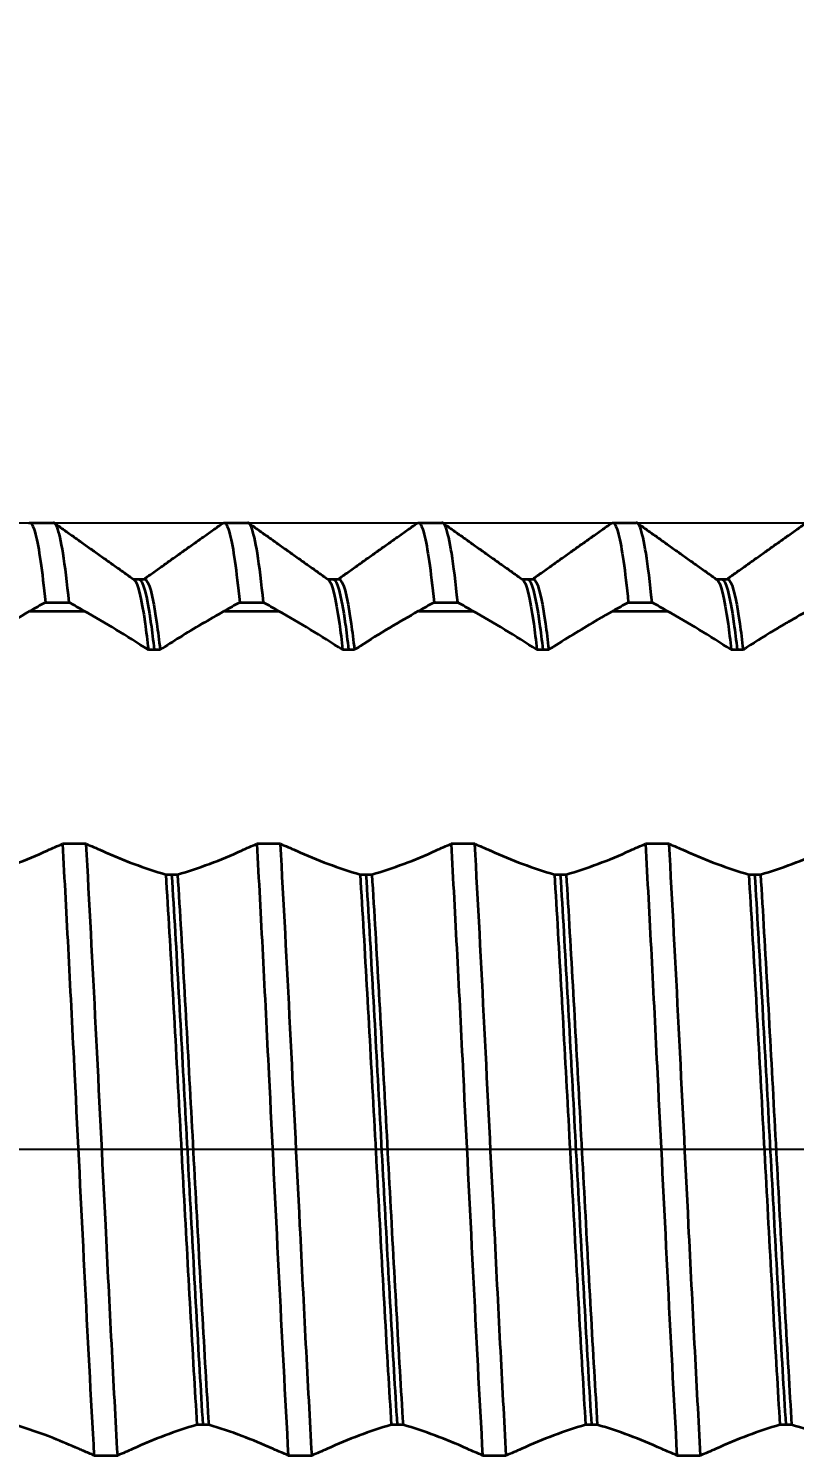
# Model space of a CAD drawing. Header units: millimetres. Extents: x -4 to 163, y 2 to 64.
# Drawn here: x 36.39 to 48.6, y 17.97 to 40.73 of the extents above; entities that cross this region are included whole.
import ezdxf

# ---------------------------------------------------------------- set-up
doc = ezdxf.new("R2010")
doc.units = ezdxf.units.MM
doc.linetypes.add('ACAD_ISO04W100', pattern=[30, 24, -3, 0, -3])
doc.layers.add('标注', color=3, linetype='Continuous')
doc.layers.add('轮廓', color=4, linetype='Continuous', lineweight=35)
doc.styles.add('工程字', font='gbenor.shx', dxfattribs={"bigfont": 'gbcbig.shx'})
doc.dimstyles.new('ZQH', dxfattribs={"dimtxt": 3, "dimasz": 2.5, "dimexe": 1.25, "dimexo": 0, "dimgap": 0.5, "dimtad": 1, "dimdec": 3, "dimdsep": 46, "dimtxsty": '工程字', "dimblk": 'CLOSEDBLANK', "dimcen": -0.8, "dimclrd": 3, "dimclre": 3, "dimclrt": 3, "dimadec": 1, "dimazin": 2, "dimtfac": 1, "dimtdec": 3, "dimtofl": 0, "dimtmove": 0, "dimatfit": 3, "dimldrblk": 'CLOSEDBLANK', "dimfxl": 1, "dimtolj": 1, "dimtzin": 0, "dimarcsym": 0})

# ---------------------------------------------------------------- blocks, each defined once
blk = doc.blocks.new('*D56')
at = {"layer": 'Defpoints', "color": 0, "transparency": 16777216}
for p in [(142.154, 57.166), (142.154, 32.699), (22.154, 27.348)]:
    blk.add_point(p, dxfattribs=at)
at = {"layer": '标注', "color": 3, "lineweight": -2, "transparency": 16777216}
for p, q in [((22.154, 27.348), (22.154, 58.416)), ((142.154, 32.699), (142.154, 58.416)), ((24.654, 57.166), (139.654, 57.166))]:
    blk.add_line(p, q, dxfattribs=at)
at = {"layer": '标注', "color": 3, "transparency": 16777216}
for points in [[(24.654, 57.583), (24.654, 56.749), (22.154, 57.166)], [(139.654, 57.583), (139.654, 56.749), (142.154, 57.166)]]:
    blk.add_solid(points, dxfattribs=at)
at = {"layer": '标注', "color": 3, "transparency": 16777216, "insert": (80.153, 60.249), "char_height": 5, "attachment_point": 5, "style": '工程字'}
blk.add_mtext('\\A1;总长', dxfattribs=at)
blk = doc.blocks.new('_ClosedBlank')
at = {"color": 0, "linetype": 'ByBlock', "lineweight": -2}
for p, q in [((-1, 0.1667), (0, 0)), ((-1, 0.1667), (-1, -0.1667)), ((0, 0), (-1, -0.1667))]:
    blk.add_line(p, q, dxfattribs=at)
blk = doc.blocks.new('*D61')
at = {"color": 3, "lineweight": -2, "transparency": 16777216}
for p, q in [((22.154, 27.348), (22.154, 42.376)), ((31.654, 32.848), (31.654, 42.376)), ((24.654, 41.126), (29.154, 41.126)), ((31.654, 41.126), (53.816, 41.126))]:
    blk.add_line(p, q, dxfattribs=at)
at = {"color": 3, "transparency": 16777216}
for points in [[(24.654, 41.543), (24.654, 40.709), (22.154, 41.126)], [(29.154, 41.543), (29.154, 40.709), (31.654, 41.126)]]:
    blk.add_solid(points, dxfattribs=at)
at = {"layer": 'Defpoints', "color": 0, "transparency": 16777216}
for p in [(31.654, 41.126), (31.654, 32.848), (22.154, 27.348)]:
    blk.add_point(p, dxfattribs=at)
at = {"color": 3, "transparency": 16777216, "insert": (46.34, 44.347), "char_height": 5, "attachment_point": 5, "style": '工程字'}
blk.add_mtext('\\A1;导向角长', dxfattribs=at)
blk = doc.blocks.new('*D69')
at = {"color": 3, "lineweight": -2, "transparency": 16777216}
for p, q in [((22.154, 27.348), (22.154, 50.061)), ((68.166, 30.348), (68.166, 50.061)), ((24.654, 48.811), (65.666, 48.811))]:
    blk.add_line(p, q, dxfattribs=at)
at = {"color": 3, "transparency": 16777216}
for points in [[(24.654, 49.228), (24.654, 48.395), (22.154, 48.811)], [(65.666, 49.228), (65.666, 48.395), (68.166, 48.811)]]:
    blk.add_solid(points, dxfattribs=at)
at = {"layer": 'Defpoints', "color": 0, "transparency": 16777216}
for p in [(68.166, 48.811), (68.166, 30.348), (22.154, 27.348)]:
    blk.add_point(p, dxfattribs=at)
at = {"color": 3, "transparency": 16777216, "insert": (45.16, 52.059), "char_height": 5, "attachment_point": 5, "style": '工程字'}
blk.add_mtext('\\A1;最大螺纹长度', dxfattribs=at)

msp = doc.modelspace()

# ---------------------------------------------------------------- linework, layer by layer
msp.add_line((31.6545, 32.8485), (65.1545, 32.8485))
at = {"color": 2, "linetype": 'ACAD_ISO04W100'}
msp.add_line((145.4719, 22.8485), (18.9166, 22.8485), dxfattribs=at)
at = {"layer": '轮廓', "color": 4, "lineweight": 35}
for p, q in [((36.4027, 32.8485), (36.7814, 32.8485)), ((39.5027, 32.8485), (39.8814, 32.8485)), ((42.6027, 32.8485), (42.9814, 32.8485)), ((45.7027, 32.8485), (46.0814, 32.8485)), ((38.0577, 31.9485), (38.1421, 31.9485)), ((38.1421, 31.9485), (38.236, 31.9485)), ((41.1577, 31.9485), (41.2421, 31.9485)), ((41.2421, 31.9485), (41.336, 31.9485)), ((44.2577, 31.9485), (44.3421, 31.9485)), ((44.3421, 31.9485), (44.436, 31.9485)), ((47.3577, 31.9485), (47.4421, 31.9485)), ((47.4421, 31.9485), (47.536, 31.9485)), ((36.4111, 31.4398), (37.2734, 31.4398)), ((36.6541, 31.5782), (37.0328, 31.5782)), ((39.5111, 31.4398), (40.3734, 31.4398)), ((39.7541, 31.5782), (40.1328, 31.5782)), ((42.6111, 31.4398), (43.4734, 31.4398)), ((42.8541, 31.5782), (43.2328, 31.5782)), ((45.7111, 31.4398), (46.5734, 31.4398)), ((45.9541, 31.5782), (46.3328, 31.5782)), ((37.305, 27.7262), (36.9263, 27.7262)), ((40.405, 27.7262), (40.0263, 27.7262)), ((43.505, 27.7262), (43.1263, 27.7262)), ((46.605, 27.7262), (46.2263, 27.7262)), ((37.4291, 17.9707), (37.8078, 17.9707)), ((40.5291, 17.9707), (40.9078, 17.9707)), ((43.6291, 17.9707), (44.0078, 17.9707)), ((46.7291, 17.9707), (47.1078, 17.9707))]:
    msp.add_line(p, q, dxfattribs=at)
for points, knots in [([(36.3854, 32.8423), (36.4232, 32.8692), (36.4609, 32.8079), (36.5507, 32.4555), (36.6022, 32.0907), (36.6541, 31.5782)], [4.7747244, 4.7747244, 4.7747244, 4.7747244, 7.0829212, 7.0829212, 10.2391818, 10.2391818, 10.2391818, 10.2391818]), ([(37.0328, 31.5782), (36.9687, 32.2123), (36.9051, 32.6191), (36.8211, 32.8242), (36.8012, 32.8485), (36.7814, 32.8485)], [0.010677, 0.010677, 0.010677, 0.010677, 3.9159838, 3.9159838, 5.1266854, 5.1266854, 5.1266854, 5.1266854]), ([(39.4854, 32.8423), (39.5232, 32.8692), (39.5609, 32.8079), (39.6507, 32.4555), (39.7022, 32.0907), (39.7541, 31.5782)], [4.7747244, 4.7747244, 4.7747244, 4.7747244, 7.0829212, 7.0829212, 10.2391818, 10.2391818, 10.2391818, 10.2391818]), ([(40.1328, 31.5782), (40.0687, 32.2123), (40.0051, 32.6191), (39.9211, 32.8242), (39.9012, 32.8485), (39.8814, 32.8485)], [0.010677, 0.010677, 0.010677, 0.010677, 3.9159838, 3.9159838, 5.1266854, 5.1266854, 5.1266854, 5.1266854]), ([(42.5854, 32.8423), (42.6232, 32.8692), (42.6609, 32.8079), (42.7507, 32.4555), (42.8022, 32.0907), (42.8541, 31.5782)], [4.7747244, 4.7747244, 4.7747244, 4.7747244, 7.0829212, 7.0829212, 10.2391818, 10.2391818, 10.2391818, 10.2391818]), ([(43.2328, 31.5782), (43.1687, 32.2123), (43.1051, 32.6191), (43.0211, 32.8242), (43.0012, 32.8485), (42.9814, 32.8485)], [0.010677, 0.010677, 0.010677, 0.010677, 3.9159838, 3.9159838, 5.1266854, 5.1266854, 5.1266854, 5.1266854]), ([(45.6854, 32.8423), (45.7232, 32.8692), (45.7609, 32.8079), (45.8507, 32.4555), (45.9022, 32.0907), (45.9541, 31.5782)], [4.7747244, 4.7747244, 4.7747244, 4.7747244, 7.0829212, 7.0829212, 10.2391818, 10.2391818, 10.2391818, 10.2391818]), ([(46.3328, 31.5782), (46.2687, 32.2123), (46.2051, 32.6191), (46.1211, 32.8242), (46.1012, 32.8485), (46.0814, 32.8485)], [0.010677, 0.010677, 0.010677, 0.010677, 3.9159838, 3.9159838, 5.1266854, 5.1266854, 5.1266854, 5.1266854]), ([(38.0672, 31.9413), (38.1263, 31.8986), (38.1854, 31.6601), (38.2445, 31.2378), (38.2619, 31.1137), (38.2792, 30.9741), (38.2966, 30.8197)], [32.23984092, 32.23984092, 32.23984092, 32.23984092, 32.59919585, 32.59919585, 32.59919585, 32.70473536, 32.70473536, 32.70473536, 32.70473536]), ([(38.1421, 31.9483), (38.2075, 31.9476), (38.273, 31.7053), (38.3384, 31.2378), (38.3558, 31.1137), (38.3731, 30.9741), (38.3905, 30.8197)], [32.20191787, 32.20191787, 32.20191787, 32.20191787, 32.59975357, 32.59975357, 32.59975357, 32.70529309, 32.70529309, 32.70529309, 32.70529309]), ([(38.236, 31.9483), (38.3014, 31.9476), (38.3669, 31.7053), (38.4323, 31.2378), (38.4496, 31.1137), (38.467, 30.9741), (38.4844, 30.8197)], [32.20247398, 32.20247398, 32.20247398, 32.20247398, 32.60031124, 32.60031124, 32.60031124, 32.70585079, 32.70585079, 32.70585079, 32.70585079]), ([(41.1672, 31.9413), (41.2263, 31.8986), (41.2854, 31.6601), (41.3445, 31.2378), (41.3619, 31.1137), (41.3792, 30.9741), (41.3966, 30.8197)], [38.52302622, 38.52302622, 38.52302622, 38.52302622, 38.88238116, 38.88238116, 38.88238116, 38.98792067, 38.98792067, 38.98792067, 38.98792067]), ([(41.2421, 31.9483), (41.3075, 31.9476), (41.373, 31.7053), (41.4384, 31.2378), (41.4558, 31.1137), (41.4731, 30.9741), (41.4905, 30.8197)], [38.48510318, 38.48510318, 38.48510318, 38.48510318, 38.88293888, 38.88293888, 38.88293888, 38.9884784, 38.9884784, 38.9884784, 38.9884784]), ([(41.336, 31.9483), (41.4014, 31.9476), (41.4669, 31.7053), (41.5323, 31.2378), (41.5496, 31.1137), (41.567, 30.9741), (41.5844, 30.8197)], [38.48565928, 38.48565928, 38.48565928, 38.48565928, 38.88349655, 38.88349655, 38.88349655, 38.9890361, 38.9890361, 38.9890361, 38.9890361]), ([(44.2672, 31.9413), (44.3263, 31.8986), (44.3854, 31.6601), (44.4445, 31.2378), (44.4619, 31.1137), (44.4792, 30.9741), (44.4966, 30.8197)], [44.80621153, 44.80621153, 44.80621153, 44.80621153, 45.16556647, 45.16556647, 45.16556647, 45.27110598, 45.27110598, 45.27110598, 45.27110598]), ([(44.3421, 31.9483), (44.4075, 31.9476), (44.473, 31.7053), (44.5384, 31.2378), (44.5558, 31.1137), (44.5731, 30.9741), (44.5905, 30.8197)], [44.76828849, 44.76828849, 44.76828849, 44.76828849, 45.16612419, 45.16612419, 45.16612419, 45.27166371, 45.27166371, 45.27166371, 45.27166371]), ([(44.436, 31.9483), (44.5014, 31.9476), (44.5669, 31.7053), (44.6323, 31.2378), (44.6496, 31.1137), (44.667, 30.9741), (44.6844, 30.8197)], [44.76884459, 44.76884459, 44.76884459, 44.76884459, 45.16668186, 45.16668186, 45.16668186, 45.27222141, 45.27222141, 45.27222141, 45.27222141]), ([(47.3672, 31.9413), (47.4263, 31.8986), (47.4854, 31.6601), (47.5445, 31.2378), (47.5619, 31.1137), (47.5792, 30.9741), (47.5966, 30.8197)], [51.08939684, 51.08939684, 51.08939684, 51.08939684, 51.44875178, 51.44875178, 51.44875178, 51.55429129, 51.55429129, 51.55429129, 51.55429129]), ([(47.4421, 31.9483), (47.5075, 31.9476), (47.573, 31.7053), (47.6384, 31.2378), (47.6558, 31.1137), (47.6731, 30.9741), (47.6905, 30.8197)], [51.05147379, 51.05147379, 51.05147379, 51.05147379, 51.44930949, 51.44930949, 51.44930949, 51.55484901, 51.55484901, 51.55484901, 51.55484901]), ([(47.536, 31.9483), (47.6014, 31.9476), (47.6669, 31.7053), (47.7323, 31.2378), (47.7496, 31.1137), (47.767, 30.9741), (47.7844, 30.8197)], [51.0520299, 51.0520299, 51.0520299, 51.0520299, 51.44986716, 51.44986716, 51.44986716, 51.55540671, 51.55540671, 51.55540671, 51.55540671]), ([(36.4111, 31.4398), (36.4084, 31.4383), (36.4057, 31.4368), (36.0651, 31.2477), (35.7225, 31.0406), (35.3844, 30.8197)], [0.0005068, 0.0005068, 0.0005068, 0.0005068, 0.0104115, 0.0104115, 1.2582183, 1.2582183, 1.2582183, 1.2582183]), ([(39.5111, 31.4398), (39.5084, 31.4383), (39.5057, 31.4368), (39.2685, 31.3051), (39.0321, 31.1657), (38.6926, 30.9541), (38.5883, 30.8876), (38.4844, 30.8197)], [0.0005068, 0.0005068, 0.0005068, 0.0005068, 0.0104115, 0.0104115, 0.8764835, 0.8764835, 1.2600447, 1.2600447, 1.2600447, 1.2600447]), ([(42.6111, 31.4398), (42.6084, 31.4383), (42.6057, 31.4368), (42.2953, 31.2645), (41.9839, 31.0776), (41.6452, 30.8593), (41.6148, 30.8396), (41.5844, 30.8197)], [0.0005068, 0.0005068, 0.0005068, 0.0005068, 0.0104115, 0.0104115, 1.1467185, 1.1467185, 1.2589567, 1.2589567, 1.2589567, 1.2589567]), ([(45.7111, 31.4398), (45.7084, 31.4383), (45.7057, 31.4368), (45.7006, 31.434), (45.6982, 31.4326), (45.6934, 31.43), (45.691, 31.4286), (45.6862, 31.426), (45.6838, 31.4246), (45.679, 31.422), (45.6767, 31.4207), (45.6719, 31.418), (45.6696, 31.4167), (45.6649, 31.4141), (45.6626, 31.4128), (45.6579, 31.4102), (45.6556, 31.4089), (45.651, 31.4063), (45.6487, 31.405), (45.6442, 31.4025), (45.6419, 31.4012), (45.6373, 31.3986), (45.6351, 31.3974), (45.6306, 31.3948), (45.6283, 31.3936), (45.6239, 31.3911), (45.6217, 31.3898), (45.6172, 31.3873), (45.615, 31.3861), (45.6106, 31.3836), (45.6084, 31.3824), (45.6041, 31.3799), (45.6019, 31.3787), (45.5976, 31.3762), (45.5954, 31.375), (45.5911, 31.3726), (45.589, 31.3714), (45.5848, 31.369), (45.5826, 31.3678), (45.5784, 31.3654), (45.5763, 31.3642), (45.5721, 31.3618), (45.57, 31.3606), (45.5659, 31.3582), (45.5638, 31.3571), (45.5597, 31.3547), (45.5576, 31.3536), (45.5535, 31.3512), (45.5515, 31.3501), (45.5474, 31.3477), (45.5454, 31.3466), (45.5414, 31.3443), (45.5394, 31.3431), (45.5354, 31.3409), (45.5334, 31.3397), (45.5294, 31.3375), (45.5275, 31.3363), (45.5235, 31.3341), (45.5216, 31.333), (45.5177, 31.3307), (45.5157, 31.3296), (45.5118, 31.3274), (45.5099, 31.3263), (45.5061, 31.3241), (45.5042, 31.323), (45.5003, 31.3208), (45.4985, 31.3197), (45.4947, 31.3175), (45.4928, 31.3164), (45.489, 31.3143), (45.4872, 31.3132), (45.4834, 31.311), (45.4816, 31.31), (45.4779, 31.3078), (45.4761, 31.3068), (45.4724, 31.3047), (45.4706, 31.3036), (45.2343, 31.167), (44.9984, 31.0227), (44.7374, 30.8543), (44.7109, 30.837), (44.6844, 30.8197)], [0.0005068, 0.0005068, 0.0005068, 0.0005068, 0.0104115, 0.0104115, 0.0193644, 0.0193644, 0.0282463, 0.0282463, 0.0370574, 0.0370574, 0.0457983, 0.0457983, 0.0544696, 0.0544696, 0.0630719, 0.0630719, 0.0716057, 0.0716057, 0.0800717, 0.0800717, 0.0884704, 0.0884704, 0.0968024, 0.0968024, 0.1050681, 0.1050681, 0.1132683, 0.1132683, 0.1214033, 0.1214033, 0.1294737, 0.1294737, 0.1374801, 0.1374801, 0.145423, 0.145423, 0.1533028, 0.1533028, 0.1611202, 0.1611202, 0.1688757, 0.1688757, 0.1765696, 0.1765696, 0.1842026, 0.1842026, 0.1917751, 0.1917751, 0.1992876, 0.1992876, 0.2067407, 0.2067407, 0.2141347, 0.2141347, 0.2214702, 0.2214702, 0.2287476, 0.2287476, 0.2359675, 0.2359675, 0.2431302, 0.2431302, 0.2502363, 0.2502363, 0.2572862, 0.2572862, 0.2642804, 0.2642804, 0.2712193, 0.2712193, 0.2781033, 0.2781033, 0.2849329, 0.2849329, 0.2917086, 0.2917086, 0.2984308, 0.2984308, 1.1622445, 1.1622445, 1.2601265, 1.2601265, 1.2601265, 1.2601265]), ([(48.8111, 31.4398), (48.8084, 31.4383), (48.8057, 31.4368), (48.7493, 31.4055), (48.6954, 31.3751), (48.6037, 31.3228), (48.5659, 31.301), (48.4997, 31.2624), (48.4713, 31.2458), (48.44, 31.2273), (48.437, 31.2256), (48.4311, 31.2221), (48.4282, 31.2204), (48.4224, 31.2169), (48.4195, 31.2152), (48.4139, 31.2119), (48.411, 31.2102), (48.4054, 31.2069), (48.4026, 31.2052), (48.3971, 31.2019), (48.3944, 31.2003), (48.389, 31.1971), (48.3863, 31.1955), (48.3809, 31.1923), (48.3783, 31.1907), (48.373, 31.1876), (48.3704, 31.186), (48.3652, 31.1829), (48.3626, 31.1814), (48.3576, 31.1783), (48.355, 31.1768), (48.35, 31.1738), (48.3475, 31.1723), (48.3426, 31.1693), (48.3401, 31.1679), (48.1702, 31.0659), (48.0022, 30.9611), (47.8181, 30.8417), (47.8012, 30.8307), (47.7844, 30.8197)], [0.0005068, 0.0005068, 0.0005068, 0.0005068, 0.0104115, 0.0104115, 0.2090008, 0.2090008, 0.3484121, 0.3484121, 0.4528543, 0.4528543, 0.4637574, 0.4637574, 0.474489, 0.474489, 0.4850516, 0.4850516, 0.4954481, 0.4954481, 0.5056811, 0.5056811, 0.5157532, 0.5157532, 0.5256669, 0.5256669, 0.5354248, 0.5354248, 0.5450293, 0.5450293, 0.5544829, 0.5544829, 0.5637879, 0.5637879, 0.5729468, 0.5729468, 0.5819619, 0.5819619, 1.1983653, 1.1983653, 1.2606321, 1.2606321, 1.2606321, 1.2606321]), ([(38.3905, 30.8197), (38.3748, 30.8197), (38.3592, 30.8197), (38.3279, 30.8197), (38.3122, 30.8197), (38.2966, 30.8197)], [0, 0, 0, 0, 0.046946037, 0.046946037, 0.093892076, 0.093892076, 0.093892076, 0.093892076]), ([(38.4844, 30.8197), (38.4687, 30.8197), (38.4531, 30.8197), (38.4218, 30.8197), (38.4061, 30.8197), (38.3905, 30.8197)], [0, 0, 0, 0, 0.046946022, 0.046946022, 0.093890955, 0.093890955, 0.093890955, 0.093890955]), ([(41.4905, 30.8197), (41.4748, 30.8197), (41.4592, 30.8197), (41.4279, 30.8197), (41.4122, 30.8197), (41.3966, 30.8197)], [0, 0, 0, 0, 0.046946036, 0.046946036, 0.093892075, 0.093892075, 0.093892075, 0.093892075]), ([(41.5844, 30.8197), (41.5687, 30.8197), (41.5531, 30.8197), (41.5218, 30.8197), (41.5061, 30.8197), (41.4905, 30.8197)], [0, 0, 0, 0, 0.046946025, 0.046946025, 0.093890959, 0.093890959, 0.093890959, 0.093890959]), ([(44.5905, 30.8197), (44.5748, 30.8197), (44.5592, 30.8197), (44.5279, 30.8197), (44.5122, 30.8197), (44.4966, 30.8197)], [0, 0, 0, 0, 0.046946036, 0.046946036, 0.093892076, 0.093892076, 0.093892076, 0.093892076]), ([(44.6844, 30.8197), (44.6687, 30.8197), (44.6531, 30.8197), (44.6218, 30.8197), (44.6061, 30.8197), (44.5905, 30.8197)], [0, 0, 0, 0, 0.046946023, 0.046946023, 0.093890954, 0.093890954, 0.093890954, 0.093890954]), ([(47.6905, 30.8197), (47.6748, 30.8197), (47.6592, 30.8197), (47.6279, 30.8197), (47.6122, 30.8197), (47.5966, 30.8197)], [0, 0, 0, 0, 0.046946036, 0.046946036, 0.093892076, 0.093892076, 0.093892076, 0.093892076]), ([(47.7844, 30.8197), (47.7687, 30.8197), (47.7531, 30.8197), (47.7218, 30.8197), (47.7061, 30.8197), (47.6905, 30.8197)], [0, 0, 0, 0, 0.046946024, 0.046946024, 0.093890956, 0.093890956, 0.093890956, 0.093890956]), ([(36.9263, 27.7262), (36.9904, 26.5912), (37.054, 25.3433), (37.1701, 23.0059), (37.2218, 21.9457), (37.3257, 19.8804), (37.3772, 18.888), (37.4291, 17.9707)], [0.010677, 0.010677, 0.010677, 0.010677, 3.9159838, 3.9159838, 7.0829218, 7.0829218, 10.2391828, 10.2391828, 10.2391828, 10.2391828]), ([(37.8078, 17.9707), (37.7437, 19.1057), (37.6801, 20.3536), (37.5639, 22.691), (37.5122, 23.7512), (37.4084, 25.8165), (37.3569, 26.8089), (37.305, 27.7262)], [0.010677, 0.010677, 0.010677, 0.010677, 3.9159838, 3.9159838, 7.0829218, 7.0829218, 10.2391828, 10.2391828, 10.2391828, 10.2391828]), ([(37.548, 27.6214), (37.5507, 27.6202), (37.5534, 27.619), (37.894, 27.4641), (38.2367, 27.3365), (38.5749, 27.2381)], [0.0005068, 0.0005068, 0.0005068, 0.0005068, 0.0104115, 0.0104115, 1.258333, 1.258333, 1.258333, 1.258333]), ([(40.0263, 27.7262), (40.0904, 26.5912), (40.154, 25.3433), (40.2701, 23.0059), (40.3218, 21.9457), (40.4257, 19.8804), (40.4772, 18.888), (40.5291, 17.9707)], [0.010677, 0.010677, 0.010677, 0.010677, 3.9159838, 3.9159838, 7.0829218, 7.0829218, 10.2391828, 10.2391828, 10.2391828, 10.2391828]), ([(40.9078, 17.9707), (40.8437, 19.1057), (40.7801, 20.3536), (40.6639, 22.691), (40.6122, 23.7512), (40.5084, 25.8165), (40.4569, 26.8089), (40.405, 27.7262)], [0.010677, 0.010677, 0.010677, 0.010677, 3.9159838, 3.9159838, 7.0829218, 7.0829218, 10.2391828, 10.2391828, 10.2391828, 10.2391828]), ([(40.648, 27.6214), (40.6507, 27.6202), (40.6534, 27.619), (40.994, 27.4641), (41.3367, 27.3365), (41.6749, 27.2381)], [0.0005068, 0.0005068, 0.0005068, 0.0005068, 0.0104115, 0.0104115, 1.258333, 1.258333, 1.258333, 1.258333]), ([(43.1263, 27.7262), (43.1904, 26.5912), (43.254, 25.3433), (43.3701, 23.0059), (43.4218, 21.9457), (43.5257, 19.8804), (43.5772, 18.888), (43.6291, 17.9707)], [0.010677, 0.010677, 0.010677, 0.010677, 3.9159838, 3.9159838, 7.0829218, 7.0829218, 10.2391828, 10.2391828, 10.2391828, 10.2391828]), ([(44.0078, 17.9707), (43.9437, 19.1057), (43.8801, 20.3536), (43.7639, 22.691), (43.7122, 23.7512), (43.6084, 25.8165), (43.5569, 26.8089), (43.505, 27.7262)], [0.010677, 0.010677, 0.010677, 0.010677, 3.9159838, 3.9159838, 7.0829218, 7.0829218, 10.2391828, 10.2391828, 10.2391828, 10.2391828]), ([(43.748, 27.6214), (43.7507, 27.6202), (43.7534, 27.619), (44.094, 27.4641), (44.4367, 27.3365), (44.7749, 27.2381)], [0.0005068, 0.0005068, 0.0005068, 0.0005068, 0.0104115, 0.0104115, 1.258333, 1.258333, 1.258333, 1.258333]), ([(46.2263, 27.7262), (46.2904, 26.5912), (46.354, 25.3433), (46.4701, 23.0059), (46.5218, 21.9457), (46.6257, 19.8804), (46.6772, 18.888), (46.7291, 17.9707)], [0.010677, 0.010677, 0.010677, 0.010677, 3.9159838, 3.9159838, 7.0829218, 7.0829218, 10.2391828, 10.2391828, 10.2391828, 10.2391828]), ([(47.1078, 17.9707), (47.0437, 19.1057), (46.9801, 20.3536), (46.8639, 22.691), (46.8122, 23.7512), (46.7084, 25.8165), (46.6569, 26.8089), (46.605, 27.7262)], [0.010677, 0.010677, 0.010677, 0.010677, 3.9159838, 3.9159838, 7.0829218, 7.0829218, 10.2391828, 10.2391828, 10.2391828, 10.2391828]), ([(46.848, 27.6214), (46.8507, 27.6202), (46.8534, 27.619), (47.194, 27.4641), (47.5367, 27.3365), (47.8749, 27.2381)], [0.0005068, 0.0005068, 0.0005068, 0.0005068, 0.0104115, 0.0104115, 1.258333, 1.258333, 1.258333, 1.258333]), ([(38.5749, 27.2381), (38.5751, 27.2381), (38.5753, 27.2381), (38.5911, 27.2381), (38.6067, 27.2381), (38.6378, 27.2381), (38.6533, 27.2381), (38.6688, 27.2381)], [0, 0, 0, 0, 0.000567927, 0.000567927, 0.04749435, 0.04749435, 0.093854047, 0.093854047, 0.093854047, 0.093854047]), ([(38.5749, 27.2381), (38.649, 26.0408), (38.7231, 24.6934), (38.7972, 23.3284), (38.8713, 21.9635), (38.9454, 20.583), (39.0195, 19.3229), (39.0369, 19.0278), (39.0542, 18.7392), (39.0716, 18.4588)], [33.2687847, 33.2687847, 33.2687847, 33.2687847, 33.7193884, 33.7193884, 33.7193884, 34.1699922, 34.1699922, 34.1699922, 34.2755318, 34.2755318, 34.2755318, 34.2755318]), ([(38.6688, 27.2381), (38.669, 27.2381), (38.6691, 27.2381), (38.685, 27.2381), (38.7006, 27.2381), (38.7317, 27.2381), (38.7472, 27.2381), (38.7627, 27.2381)], [0, 0, 0, 0, 0.00056798, 0.00056798, 0.047507479, 0.047507479, 0.093880098, 0.093880098, 0.093880098, 0.093880098]), ([(38.6688, 27.2381), (38.7429, 26.0408), (38.817, 24.6934), (38.8911, 23.3284), (38.9652, 21.9635), (39.0393, 20.583), (39.1134, 19.3229), (39.1308, 19.0278), (39.1481, 18.7392), (39.1655, 18.4588)], [33.2693425, 33.2693425, 33.2693425, 33.2693425, 33.7199462, 33.7199462, 33.7199462, 34.1705499, 34.1705499, 34.1705499, 34.2760895, 34.2760895, 34.2760895, 34.2760895]), ([(38.7627, 27.2381), (38.8368, 26.0409), (38.9109, 24.6934), (38.985, 23.3284), (39.0591, 21.9635), (39.1332, 20.583), (39.2073, 19.3229), (39.2246, 19.0278), (39.242, 18.7392), (39.2594, 18.4588)], [33.2699003, 33.2699003, 33.2699003, 33.2699003, 33.7205039, 33.7205039, 33.7205039, 34.1711075, 34.1711075, 34.1711075, 34.2766472, 34.2766472, 34.2766472, 34.2766472]), ([(41.6749, 27.2381), (41.6751, 27.2381), (41.6753, 27.2381), (41.6911, 27.2381), (41.7067, 27.2381), (41.7378, 27.2381), (41.7533, 27.2381), (41.7688, 27.2381)], [0, 0, 0, 0, 0.000568021, 0.000568021, 0.047517595, 0.047517595, 0.093900163, 0.093900163, 0.093900163, 0.093900163]), ([(41.6749, 27.2381), (41.749, 26.0408), (41.8231, 24.6934), (41.8972, 23.3284), (41.9713, 21.9635), (42.0454, 20.583), (42.1195, 19.3229), (42.1369, 19.0278), (42.1542, 18.7392), (42.1716, 18.4588)], [39.55197, 39.55197, 39.55197, 39.55197, 40.0025737, 40.0025737, 40.0025737, 40.4531775, 40.4531775, 40.4531775, 40.5587171, 40.5587171, 40.5587171, 40.5587171]), ([(41.7688, 27.2381), (41.769, 27.2381), (41.7691, 27.2381), (41.785, 27.2381), (41.8006, 27.2381), (41.8317, 27.2381), (41.8472, 27.2381), (41.8627, 27.2381)], [0, 0, 0, 0, 0.000568005, 0.000568005, 0.047513595, 0.047513595, 0.093892231, 0.093892231, 0.093892231, 0.093892231]), ([(41.7688, 27.2381), (41.8429, 26.0408), (41.917, 24.6934), (41.9911, 23.3284), (42.0652, 21.9635), (42.1393, 20.583), (42.2134, 19.3229), (42.2308, 19.0278), (42.2481, 18.7392), (42.2655, 18.4588)], [39.5525278, 39.5525278, 39.5525278, 39.5525278, 40.0031315, 40.0031315, 40.0031315, 40.4537352, 40.4537352, 40.4537352, 40.5592748, 40.5592748, 40.5592748, 40.5592748]), ([(41.8627, 27.2381), (41.9368, 26.0409), (42.0109, 24.6934), (42.085, 23.3284), (42.1591, 21.9635), (42.2332, 20.583), (42.3073, 19.3229), (42.3246, 19.0278), (42.342, 18.7392), (42.3594, 18.4588)], [39.5530856, 39.5530856, 39.5530856, 39.5530856, 40.0036892, 40.0036892, 40.0036892, 40.4542929, 40.4542929, 40.4542929, 40.5598325, 40.5598325, 40.5598325, 40.5598325]), ([(44.7749, 27.2381), (44.7751, 27.2381), (44.7753, 27.2381), (44.7911, 27.2381), (44.8067, 27.2381), (44.8378, 27.2381), (44.8533, 27.2381), (44.8688, 27.2381)], [0, 0, 0, 0, 0.000567991, 0.000567991, 0.04751018, 0.04751018, 0.093885452, 0.093885452, 0.093885452, 0.093885452]), ([(44.7749, 27.2381), (44.849, 26.0408), (44.9231, 24.6934), (44.9972, 23.3284), (45.0713, 21.9635), (45.1454, 20.583), (45.2195, 19.3229), (45.2369, 19.0278), (45.2542, 18.7392), (45.2716, 18.4588)], [45.8351553, 45.8351553, 45.8351553, 45.8351553, 46.2857591, 46.2857591, 46.2857591, 46.7363628, 46.7363628, 46.7363628, 46.8419024, 46.8419024, 46.8419024, 46.8419024]), ([(44.8688, 27.2381), (44.869, 27.2381), (44.8691, 27.2381), (44.885, 27.2381), (44.9006, 27.2381), (44.9317, 27.2381), (44.9472, 27.2381), (44.9627, 27.2381)], [0, 0, 0, 0, 0.000567977, 0.000567977, 0.047506832, 0.047506832, 0.093878814, 0.093878814, 0.093878814, 0.093878814]), ([(44.8688, 27.2381), (44.9429, 26.0408), (45.017, 24.6934), (45.0911, 23.3284), (45.1652, 21.9635), (45.2393, 20.583), (45.3134, 19.3229), (45.3308, 19.0278), (45.3481, 18.7392), (45.3655, 18.4588)], [45.8357131, 45.8357131, 45.8357131, 45.8357131, 46.2863168, 46.2863168, 46.2863168, 46.7369205, 46.7369205, 46.7369205, 46.8424601, 46.8424601, 46.8424601, 46.8424601]), ([(44.9627, 27.2381), (45.0368, 26.0409), (45.1109, 24.6934), (45.185, 23.3284), (45.2591, 21.9635), (45.3332, 20.583), (45.4073, 19.3229), (45.4246, 19.0278), (45.442, 18.7392), (45.4594, 18.4588)], [45.8362709, 45.8362709, 45.8362709, 45.8362709, 46.2868745, 46.2868745, 46.2868745, 46.7374782, 46.7374782, 46.7374782, 46.8430178, 46.8430178, 46.8430178, 46.8430178]), ([(47.8749, 27.2381), (47.8751, 27.2381), (47.8753, 27.2381), (47.8911, 27.2381), (47.9067, 27.2381), (47.9378, 27.2381), (47.9533, 27.2381), (47.9688, 27.2381)], [0, 0, 0, 0, 0.000568106, 0.000568106, 0.047538869, 0.047538869, 0.09394237, 0.09394237, 0.09394237, 0.09394237]), ([(47.8749, 27.2381), (47.949, 26.0408), (48.0231, 24.6934), (48.0972, 23.3284), (48.1713, 21.9635), (48.2454, 20.583), (48.3195, 19.3229), (48.3369, 19.0278), (48.3542, 18.7392), (48.3716, 18.4588)], [52.1183406, 52.1183406, 52.1183406, 52.1183406, 52.5689444, 52.5689444, 52.5689444, 53.0195481, 53.0195481, 53.0195481, 53.1250877, 53.1250877, 53.1250877, 53.1250877]), ([(47.9688, 27.2381), (47.969, 27.2381), (47.9691, 27.2381), (47.985, 27.2381), (48.0006, 27.2381), (48.0317, 27.2381), (48.0472, 27.2381), (48.0627, 27.2381)], [0, 0, 0, 0, 0.000568064, 0.000568064, 0.04752841, 0.04752841, 0.093921622, 0.093921622, 0.093921622, 0.093921622]), ([(47.9688, 27.2381), (48.0429, 26.0408), (48.117, 24.6934), (48.1911, 23.3284), (48.2652, 21.9635), (48.3393, 20.583), (48.4134, 19.3229), (48.4308, 19.0278), (48.4481, 18.7392), (48.4655, 18.4588)], [52.1188984, 52.1188984, 52.1188984, 52.1188984, 52.5695021, 52.5695021, 52.5695021, 53.0201058, 53.0201058, 53.0201058, 53.1256454, 53.1256454, 53.1256454, 53.1256454]), ([(48.0627, 27.2381), (48.1368, 26.0409), (48.2109, 24.6934), (48.285, 23.3284), (48.3591, 21.9635), (48.4332, 20.583), (48.5073, 19.3229), (48.5246, 19.0278), (48.542, 18.7392), (48.5594, 18.4588)], [52.1194562, 52.1194562, 52.1194562, 52.1194562, 52.5700598, 52.5700598, 52.5700598, 53.0206635, 53.0206635, 53.0206635, 53.1262031, 53.1262031, 53.1262031, 53.1262031]), ([(37.1861, 18.0755), (37.052, 18.1366), (36.9174, 18.1936), (36.5752, 18.3274), (36.3666, 18.3985), (36.1594, 18.4588)], [0.0005068, 0.0005068, 0.0005068, 0.0005068, 0.4956938, 0.4956938, 1.2601853, 1.2601853, 1.2601853, 1.2601853]), ([(39.1655, 18.4588), (39.1498, 18.4588), (39.1342, 18.4588), (39.1029, 18.4588), (39.0872, 18.4588), (39.0716, 18.4588)], [0, 0, 0, 0, 0.046946036, 0.046946036, 0.093892074, 0.093892074, 0.093892074, 0.093892074]), ([(39.2594, 18.4588), (39.2437, 18.4588), (39.2281, 18.4588), (39.1968, 18.4588), (39.1811, 18.4588), (39.1655, 18.4588)], [0, 0, 0, 0, 0.046946022, 0.046946022, 0.093890956, 0.093890956, 0.093890956, 0.093890956]), ([(40.2861, 18.0755), (40.1219, 18.1504), (39.9569, 18.219), (39.6145, 18.3478), (39.4365, 18.4073), (39.2594, 18.4588)], [0.0005068, 0.0005068, 0.0005068, 0.0005068, 0.6069904, 0.6069904, 1.2602841, 1.2602841, 1.2602841, 1.2602841]), ([(42.2655, 18.4588), (42.2498, 18.4588), (42.2342, 18.4588), (42.2029, 18.4588), (42.1872, 18.4588), (42.1716, 18.4588)], [0, 0, 0, 0, 0.046946036, 0.046946036, 0.093892074, 0.093892074, 0.093892074, 0.093892074]), ([(42.3594, 18.4588), (42.3437, 18.4588), (42.3281, 18.4588), (42.2968, 18.4588), (42.2811, 18.4588), (42.2655, 18.4588)], [0, 0, 0, 0, 0.046946023, 0.046946023, 0.093890957, 0.093890957, 0.093890957, 0.093890957]), ([(45.3655, 18.4588), (45.3498, 18.4588), (45.3342, 18.4588), (45.3029, 18.4588), (45.2872, 18.4588), (45.2716, 18.4588)], [0, 0, 0, 0, 0.046946035, 0.046946035, 0.093892074, 0.093892074, 0.093892074, 0.093892074]), ([(45.4594, 18.4588), (45.4437, 18.4588), (45.4281, 18.4588), (45.3968, 18.4588), (45.3811, 18.4588), (45.3655, 18.4588)], [0, 0, 0, 0, 0.046946025, 0.046946025, 0.09389096, 0.09389096, 0.09389096, 0.09389096]), ([(48.4655, 18.4588), (48.4498, 18.4588), (48.4342, 18.4588), (48.4029, 18.4588), (48.3872, 18.4588), (48.3716, 18.4588)], [0, 0, 0, 0, 0.046946037, 0.046946037, 0.093892077, 0.093892077, 0.093892077, 0.093892077]), ([(48.5594, 18.4588), (48.5437, 18.4588), (48.5281, 18.4588), (48.4968, 18.4588), (48.4811, 18.4588), (48.4655, 18.4588)], [0, 0, 0, 0, 0.046946023, 0.046946023, 0.093890951, 0.093890951, 0.093890951, 0.093890951]), ([(37.4291, 17.9707), (37.3733, 17.9948), (37.3175, 18.0188), (37.2365, 18.0538), (37.2113, 18.0646), (37.1861, 18.0755)], [0.08602754, 0.08602754, 0.08602754, 0.08602754, 0.29173201, 0.29173201, 0.38461265, 0.38461265, 0.38461265, 0.38461265])]:
    msp.add_open_spline(points, degree=3, knots=knots, dxfattribs=at)
for points, degree in [([(36.7987, 32.8423), (38.0672, 31.9417)], 1), ([(38.2265, 31.9485), (39.4854, 32.8423)], 1), ([(39.8987, 32.8423), (41.1672, 31.9417)], 1), ([(41.3265, 31.9485), (42.5854, 32.8423)], 1), ([(42.9987, 32.8423), (44.2672, 31.9417)], 1), ([(44.4265, 31.9485), (45.6854, 32.8423)], 1), ([(46.0987, 32.8423), (47.3672, 31.9417)], 1), ([(47.5265, 31.9485), (48.7854, 32.8423)], 1), ([(36.6541, 31.5782), (36.5731, 31.532), (36.4921, 31.4859), (36.4111, 31.4398)], 3), ([(37.2734, 31.4398), (37.1932, 31.4859), (37.113, 31.5321), (37.0328, 31.5782)], 3), ([(38.2966, 30.8197), (37.9556, 31.0409), (37.6117, 31.2498), (37.2734, 31.4398)], 3), ([(39.7541, 31.5782), (39.6731, 31.532), (39.5921, 31.4859), (39.5111, 31.4398)], 3), ([(40.3734, 31.4398), (40.2932, 31.4859), (40.213, 31.5321), (40.1328, 31.5782)], 3), ([(41.3966, 30.8197), (41.0556, 31.0409), (40.7117, 31.2498), (40.3734, 31.4398)], 3), ([(42.8541, 31.5782), (42.7731, 31.532), (42.6921, 31.4859), (42.6111, 31.4398)], 3), ([(43.4734, 31.4398), (43.3932, 31.4859), (43.313, 31.5321), (43.2328, 31.5782)], 3), ([(44.4966, 30.8197), (44.1556, 31.0409), (43.8117, 31.2498), (43.4734, 31.4398)], 3), ([(45.9541, 31.5782), (45.8731, 31.532), (45.7921, 31.4859), (45.7111, 31.4398)], 3), ([(46.5734, 31.4398), (46.4932, 31.4859), (46.413, 31.5321), (46.3328, 31.5782)], 3), ([(47.5966, 30.8197), (47.2556, 31.0409), (46.9117, 31.2498), (46.5734, 31.4398)], 3), ([(35.6627, 27.2381), (36.0036, 27.3366), (36.3474, 27.4651), (36.6857, 27.6214)], 3), ([(36.6857, 27.6214), (36.7659, 27.6563), (36.8461, 27.6913), (36.9263, 27.7262)], 3), ([(37.305, 27.7262), (37.386, 27.6912), (37.467, 27.6563), (37.548, 27.6214)], 3), ([(38.7627, 27.2381), (39.1036, 27.3366), (39.4474, 27.4651), (39.7857, 27.6214)], 3), ([(39.7857, 27.6214), (39.8659, 27.6563), (39.9461, 27.6913), (40.0263, 27.7262)], 3), ([(40.405, 27.7262), (40.486, 27.6912), (40.567, 27.6563), (40.648, 27.6214)], 3), ([(41.8627, 27.2381), (42.2036, 27.3366), (42.5474, 27.4651), (42.8857, 27.6214)], 3), ([(42.8857, 27.6214), (42.9659, 27.6563), (43.0461, 27.6913), (43.1263, 27.7262)], 3), ([(43.505, 27.7262), (43.586, 27.6912), (43.667, 27.6563), (43.748, 27.6214)], 3), ([(44.9627, 27.2381), (45.3036, 27.3366), (45.6474, 27.4651), (45.9857, 27.6214)], 3), ([(45.9857, 27.6214), (46.0659, 27.6563), (46.1461, 27.6913), (46.2263, 27.7262)], 3), ([(46.605, 27.7262), (46.686, 27.6912), (46.767, 27.6563), (46.848, 27.6214)], 3), ([(48.0627, 27.2381), (48.4036, 27.3366), (48.7474, 27.4651), (49.0857, 27.6214)], 3), ([(39.0716, 18.4588), (38.7306, 18.3603), (38.3867, 18.2318), (38.0484, 18.0755)], 3), ([(42.1716, 18.4588), (41.8306, 18.3603), (41.4867, 18.2318), (41.1484, 18.0755)], 3), ([(43.3861, 18.0755), (43.0455, 18.2308), (42.7002, 18.3597), (42.3594, 18.4588)], 3), ([(45.2716, 18.4588), (44.9306, 18.3603), (44.5867, 18.2318), (44.2484, 18.0755)], 3), ([(46.4861, 18.0755), (46.1455, 18.2308), (45.8002, 18.3597), (45.4594, 18.4588)], 3), ([(48.3716, 18.4588), (48.0306, 18.3603), (47.6867, 18.2318), (47.3484, 18.0755)], 3), ([(49.5861, 18.0755), (49.2455, 18.2308), (48.9002, 18.3597), (48.5594, 18.4588)], 3), ([(38.0484, 18.0755), (37.9682, 18.0406), (37.888, 18.0056), (37.8078, 17.9707)], 3), ([(40.5291, 17.9707), (40.4481, 18.0057), (40.3671, 18.0406), (40.2861, 18.0755)], 3), ([(41.1484, 18.0755), (41.0682, 18.0406), (40.988, 18.0056), (40.9078, 17.9707)], 3), ([(43.6291, 17.9707), (43.5481, 18.0057), (43.4671, 18.0406), (43.3861, 18.0755)], 3), ([(44.2484, 18.0755), (44.1682, 18.0406), (44.088, 18.0056), (44.0078, 17.9707)], 3), ([(46.7291, 17.9707), (46.6481, 18.0057), (46.5671, 18.0406), (46.4861, 18.0755)], 3), ([(47.3484, 18.0755), (47.2682, 18.0406), (47.188, 18.0056), (47.1078, 17.9707)], 3)]:
    msp.add_open_spline(points, degree=degree, dxfattribs=at)

# ---------------------------------------------------------------- dimensions: what is measured, and where the dimension line sits
dim = msp.add_linear_dim(base=(68.1661, 48.8113), p1=(22.1545, 27.3485), p2=(68.1661, 30.3485), text='最大螺纹长度', dimstyle='ZQH', override={"dimtxt": 5, "dimsah": 1})
dim.commit()
dim.dimension.update_dxf_attribs({"geometry": '*D69', "text_midpoint": (45.1603, 52.0595)})
dim = msp.add_linear_dim(base=(31.6545, 41.1261), p1=(22.1545, 27.3485), p2=(31.6545, 32.8485), text='导向角长', dimstyle='ZQH', override={"dimtxt": 5, "dimsah": 1})
dim.commit()
dim.dimension.update_dxf_attribs({"geometry": '*D61', "text_midpoint": (46.3401, 41.1261), "dimtype": 160})
at = {"layer": '标注', "color": 3}
dim = msp.add_linear_dim(base=(142.1545, 57.166), p1=(22.1545, 27.3485), p2=(142.1545, 32.6993), angle=180, text='总长', dimstyle='ZQH', override={"dimtxt": 5, "dimasz": 2.5, "dimtxsty": '工程字', "dimsah": 1}, dxfattribs=at)
dim.commit()
dim.dimension.update_dxf_attribs({"geometry": '*D56', "text_midpoint": (80.1531, 57.166), "dimtype": 160})

doc.saveas('drawing.dxf')
